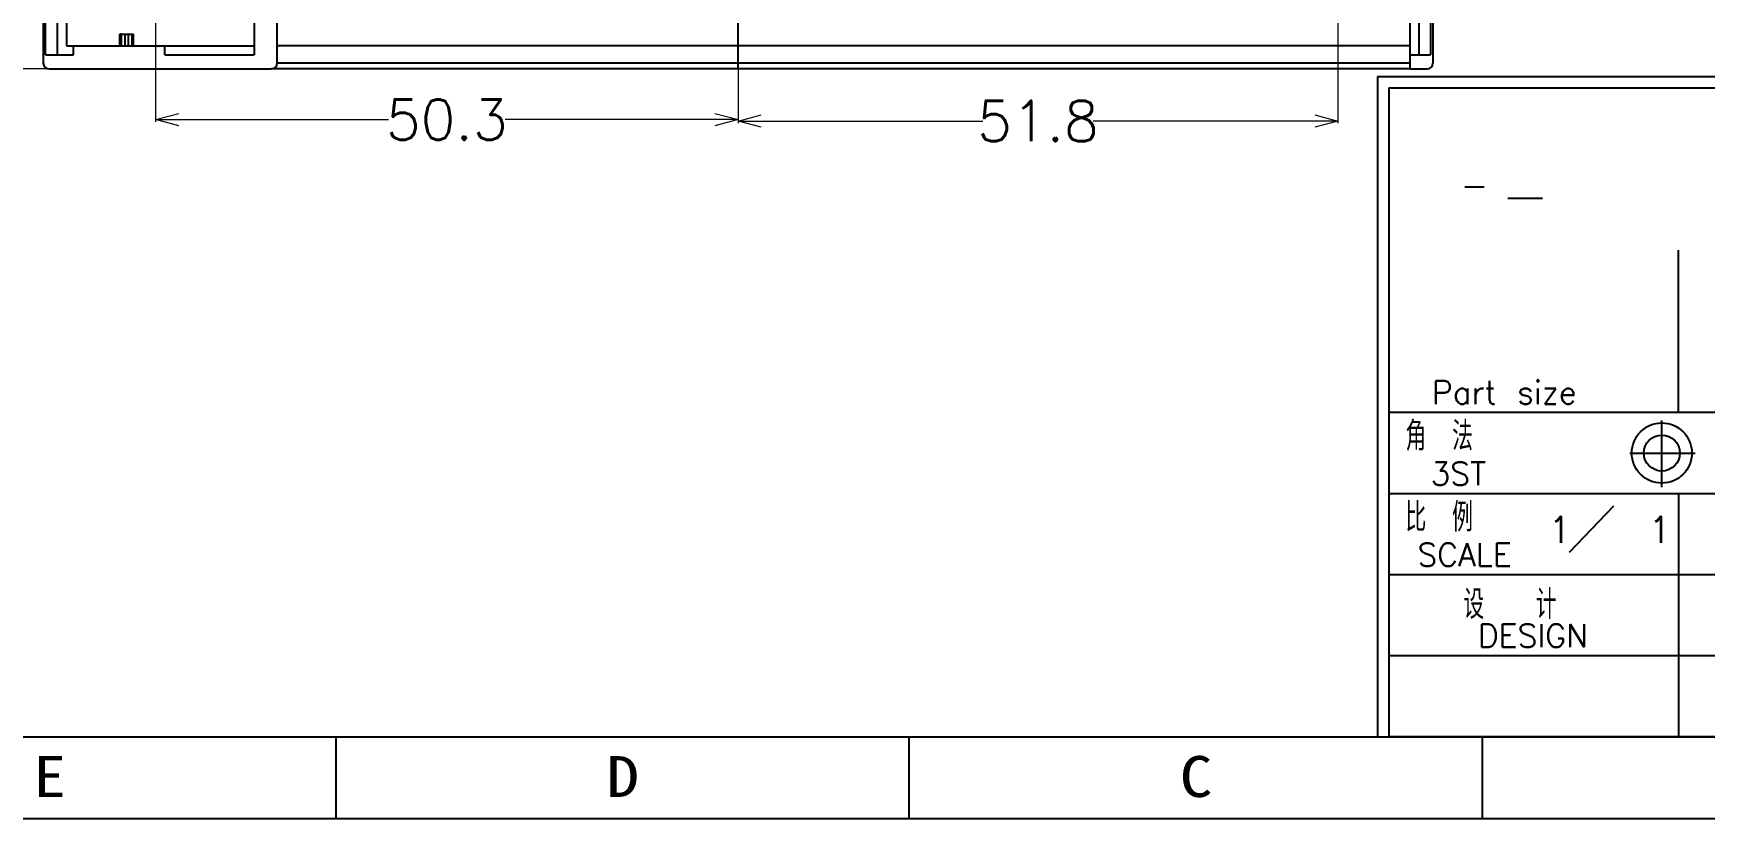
# Model space of a CAD drawing. Header units: millimetres. Extents: x 962 to 1853, y 401 to 821.
# Drawn here: x 1035.2 to 1179.5, y 400.8 to 468.6 of the extents above; entities that cross this region are included whole.
import ezdxf
from ezdxf.enums import TextEntityAlignment as Align
from ezdxf.lldxf.tags import DXFTag

# ---------------------------------------------------------------- set-up
doc = ezdxf.new("R2010")
doc.units = ezdxf.units.MM
doc.layers.add('5', color=7, linetype='Continuous', true_color=0xffffff)
doc.layers.add('8', color=7, linetype='Continuous', true_color=0xffffff)
for name, color, linetype in [('CENTER', 1, 'CENTER'), ('DIM', 4, 'Continuous'), ('text', 4, 'Continuous')]:
    doc.layers.add(name, color=color, linetype=linetype)
doc.styles.get("Standard").update_dxf_attribs({"font": 'txt', "bigfont": 'gbcbig.shx'})
doc.styles.add('TEXTSTYLE_0', font='txt', dxfattribs={"width": 0.8})
doc.styles.add('TXT', font='txt.shx', dxfattribs={"bigfont": 'gbcbig.shx'})
tags = doc.linetypes.add('CENTER', pattern=[2, 1.25, -0.25, 0.25, -0.25]).pattern_tags.tags
tags[10:11] = [DXFTag(74, 4), DXFTag(75, 0), DXFTag(340, '0'), DXFTag(46, 0.0), DXFTag(50, 0.0), DXFTag(44, 0.0), DXFTag(45, 0.0)]
tags[8:9] = [DXFTag(74, 4), DXFTag(75, 0), DXFTag(340, '0'), DXFTag(46, 0.0), DXFTag(50, 0.0), DXFTag(44, 0.0), DXFTag(45, 0.0)]
tags[6:7] = [DXFTag(74, 4), DXFTag(75, 0), DXFTag(340, '0'), DXFTag(46, 0.0), DXFTag(50, 0.0), DXFTag(44, 0.0), DXFTag(45, 0.0)]
tags[4:5] = [DXFTag(74, 4), DXFTag(75, 0), DXFTag(340, '0'), DXFTag(46, 0.0), DXFTag(50, 0.0), DXFTag(44, 0.0), DXFTag(45, 0.0)]
doc.dimstyles.get("Standard").update_dxf_attribs({"dimtxt": 3.5, "dimasz": 2, "dimexe": 0.18, "dimexo": 0.0625, "dimgap": 0.09, "dimtad": 0, "dimdsep": 46, "dimtxsty": 'Standard', "dimblk": 'OPEN30', "dimcen": 0.09, "dimclrd": 3, "dimclre": 3, "dimclrt": 6, "dimazin": 2, "dimtfac": 1, "dimtofl": 0, "dimtmove": 0, "dimatfit": 3, "dimldrblk": 'OPEN30', "dimfxl": 1, "dimtolj": 1, "dimtzin": 0, "dimlwd": 0, "dimlwe": 0, "dimarcsym": 0})

# ---------------------------------------------------------------- blocks, each defined once
blk = doc.blocks.new('_Open30')
at = {"color": 0, "linetype": 'ByBlock', "lineweight": -2}
for p, q in [((-1, 0.268), (0, 0)), ((0, 0), (-1, -0.268)), ((0, 0), (-1, 0))]:
    blk.add_line(p, q, dxfattribs=at)
blk = doc.blocks.new('*D115')
at = {"color": 3, "lineweight": 0}
for p, q in [((1040.1, 545.51), (1018.83, 545.51)), ((1019.01, 543.51), (1019.01, 509.38)), ((1019.01, 467.51), (1019.01, 503.95)), ((1040.1, 465.51), (1018.83, 465.51))]:
    blk.add_line(p, q, dxfattribs=at)
at = {"layer": 'Defpoints', "color": 0}
for p in [(1040.17, 545.51), (1019.01, 465.51), (1040.17, 465.51)]:
    blk.add_point(p, dxfattribs=at)
at = {"color": 3, "lineweight": 0, "xscale": 2, "yscale": 2, "zscale": 2}
for p, rotation in [((1019.01, 545.51), 90), ((1019.01, 465.51), 270)]:
    blk.add_blockref('_Open30', p, dxfattribs=dict(at, rotation=rotation))
at = {"color": 6, "insert": (1019.01, 506.66), "char_height": 3.5, "attachment_point": 5, "rotation": 90}
blk.add_mtext('\\A1;80', dxfattribs=at)
blk = doc.blocks.new('*D117')
at = {"color": 3, "lineweight": 0}
for p, q in [((1147.87, 496.02), (1147.87, 460.83)), ((1096.07, 490.12), (1096.07, 460.83)), ((1098.07, 461.01), (1117.22, 461.01)), ((1145.87, 461.01), (1126.73, 461.01))]:
    blk.add_line(p, q, dxfattribs=at)
at = {"layer": 'Defpoints', "color": 0}
for p in [(1147.87, 496.09), (1096.07, 490.18), (1096.07, 461.01)]:
    blk.add_point(p, dxfattribs=at)
at = {"color": 3, "lineweight": 0, "xscale": 2, "yscale": 2, "zscale": 2, "rotation": 180}
blk.add_blockref('_Open30', (1096.07, 461.01), dxfattribs=at)
at = {"color": 3, "lineweight": 0, "xscale": 2, "yscale": 2, "zscale": 2}
blk.add_blockref('_Open30', (1147.87, 461.01), dxfattribs=at)
at = {"color": 6, "insert": (1121.97, 461.01), "char_height": 3.5, "attachment_point": 5}
blk.add_mtext('\\A1;51.8', dxfattribs=at)
blk = doc.blocks.new('*D124')
at = {"color": 3, "lineweight": 0}
for p, q in [((1045.77, 500.2), (1045.77, 460.95)), ((1096.07, 474.32), (1096.07, 460.95)), ((1047.77, 461.13), (1065.88, 461.13)), ((1094.07, 461.13), (1075.97, 461.13))]:
    blk.add_line(p, q, dxfattribs=at)
at = {"layer": 'Defpoints', "color": 0}
for p in [(1045.77, 500.27), (1096.07, 474.38), (1096.07, 461.13)]:
    blk.add_point(p, dxfattribs=at)
at = {"color": 3, "lineweight": 0, "xscale": 2, "yscale": 2, "zscale": 2, "rotation": 180}
blk.add_blockref('_Open30', (1045.77, 461.13), dxfattribs=at)
at = {"color": 3, "lineweight": 0, "xscale": 2, "yscale": 2, "zscale": 2}
blk.add_blockref('_Open30', (1096.07, 461.13), dxfattribs=at)
at = {"color": 6, "insert": (1070.92, 461.13), "char_height": 3.5, "attachment_point": 5}
blk.add_mtext('\\A1;50.3', dxfattribs=at)
blk = doc.blocks.new('44aa')
at = {"color": 7, "linetype": 'Continuous'}
for p, q in [((-289.93, 7.07), (-7.07, 7.07)), ((-198, 0), (-198, 7.07)), ((-148.5, 0), (-148.5, 7.07)), ((-99, 0), (-99, 7.07)), ((-297, 0), (0, 0))]:
    blk.add_line(p, q, dxfattribs=at)
at = {"color": 2, "linetype": 'Continuous', "style": 'TEXTSTYLE_0', "width": 1.2}
for s, p, p2 in [('E', (-224.15, 1.86), (-221.32, 1.86)), ('D', (-174.65, 1.86), (-171.82, 1.86)), ('C', (-125.15, 1.86), (-122.32, 1.86))]:
    blk.add_text(s, height=3.54, dxfattribs=at).set_placement(p, p2, align=Align.FIT)
blk = doc.blocks.new('SUN_6HWZ35TKUHLG5E9ZFKZ2V2VAJLS')
blk.add_blockref('44aa', (0, 0))

msp = doc.modelspace()

# ---------------------------------------------------------------- linework, layer by layer
for p, q in [((1151.281, 464.862), (1252.281, 464.862)), ((1151.281, 464.862), (1151.281, 407.862)), ((1152.281, 463.862), (1152.281, 407.862)), ((1152.281, 463.862), (1252.281, 463.862)), ((1177.281, 435.862), (1177.281, 449.862)), ((1152.281, 435.862), (1252.281, 435.862)), ((1152.281, 428.862), (1252.281, 428.862)), ((1177.281, 428.862), (1177.281, 407.862)), ((1152.281, 421.862), (1252.281, 421.862)), ((1152.281, 414.862), (1252.281, 414.862)), ((1152.281, 407.862), (1252.281, 407.862))]:
    msp.add_line(p, q)
at = {"color": 5}
for radius in [2.598, 1.555]:
    msp.add_circle((1175.845, 432.346), radius, dxfattribs=at)
at = {"layer": '5', "color": 23}
for p, q in [((1154.073, 467.513), (1056.273, 467.513)), ((1154.072, 465.513), (1055.774, 465.513)), ((1154.072, 466.013), (1056.274, 466.013))]:
    msp.add_line(p, q, dxfattribs=at)
at = {"layer": '8', "color": 1, "linetype": 'CENTER', "ltscale": 8.128}
msp.add_line((1096.073, 465.513), (1096.073, 545.513), dxfattribs=at)
at = {"layer": '8', "color": 163}
for p, q in [((1036.073, 545.013), (1036.073, 466.013)), ((1036.273, 466.713), (1036.273, 544.313)), ((1037.273, 544.313), (1037.273, 466.713)), ((1154.873, 466.713), (1154.873, 544.313)), ((1155.873, 544.313), (1155.873, 466.713)), ((1156.073, 545.013), (1156.073, 466.013)), ((1038.073, 481.113), (1038.073, 467.513)), ((1054.273, 481.113), (1054.273, 466.713)), ((1056.273, 466.013), (1056.273, 481.113)), ((1154.073, 481.113), (1154.073, 466.713)), ((1042.673, 467.513), (1042.673, 468.513)), ((1042.816, 468.513), (1042.673, 468.513)), ((1042.817, 467.513), (1042.816, 468.513)), ((1042.816, 468.513), (1043.116, 468.513)), ((1043.116, 468.513), (1043.117, 467.513)), ((1043.116, 468.513), (1043.431, 468.513)), ((1043.43, 467.513), (1043.431, 468.513)), ((1043.431, 468.513), (1043.731, 468.513)), ((1043.731, 468.513), (1043.73, 467.513)), ((1043.731, 468.513), (1043.873, 468.513)), ((1043.873, 467.513), (1043.873, 468.513)), ((1036.273, 466.713), (1038.673, 466.713)), ((1038.073, 467.513), (1038.673, 467.513)), ((1038.673, 466.713), (1038.673, 467.513)), ((1038.673, 467.513), (1046.573, 467.513)), ((1046.573, 466.713), (1046.573, 467.513)), ((1046.573, 467.513), (1054.273, 467.513)), ((1046.573, 466.713), (1054.273, 466.713)), ((1154.073, 466.713), (1155.873, 466.713)), ((1154.073, 466.713), (1154.073, 465.513)), ((1036.573, 465.513), (1055.773, 465.513)), ((1154.073, 465.513), (1155.573, 465.513))]:
    msp.add_line(p, q, dxfattribs=at)
for centre, start, end in [((1036.573, 466.013), 180, 270), ((1055.773, 466.013), 270, 0), ((1155.573, 466.013), 270, 0)]:
    msp.add_arc(centre, 0.5, start, end, dxfattribs=at)
at = {"layer": 'CENTER'}
for p, q in [((1175.845, 429.414), (1175.845, 435.167)), ((1173.087, 432.346), (1178.709, 432.346))]:
    msp.add_line(p, q, dxfattribs=at)
at = {"layer": 'DIM'}
for p, q in [((1158.831, 455.332), (1160.491, 455.332)), ((1165.55, 454.332), (1162.535, 454.332))]:
    msp.add_line(p, q, dxfattribs=at)
at = {"layer": 'text'}
msp.add_line((1171.68, 427.75), (1167.837, 423.774), dxfattribs=at)

# ---------------------------------------------------------------- block references
msp.add_blockref('SUN_6HWZ35TKUHLG5E9ZFKZ2V2VAJLS', (1259.352, 400.79))

# ---------------------------------------------------------------- texts
at = {"color": 3, "style": 'TXT'}
for s, height, p in [('Part size', 2, (1155.988, 436.579)), ('角 法', 2.5, (1153.702, 432.559)), ('3ST', 2, (1155.863, 429.573)), ('比 例', 2.5, (1153.702, 425.559)), ('SCALE', 2, (1154.736, 422.573)), ('DESIGN', 2, (1159.954, 415.582))]:
    msp.add_text(s, height=height, dxfattribs=at).set_placement(p)
at = {"color": 3, "linetype": 'Continuous', "style": 'TXT'}
msp.add_text('设  计', height=2.5, dxfattribs=at).set_placement((1158.702, 418.026))
at = {"layer": 'text', "style": 'TXT'}
msp.add_text('1   1', height=2.25, dxfattribs=at).set_placement((1166.068, 424.608))

# ---------------------------------------------------------------- dimensions: what is measured, and where the dimension line sits
dim = msp.add_linear_dim(base=(1019.006, 465.513), p1=(1040.165, 545.513), p2=(1040.165, 465.513), angle=90, dimstyle='Standard')
dim.commit()
dim.dimension.update_dxf_attribs({"geometry": '*D115', "text_midpoint": (1019.006, 506.664), "dimtype": 160})
for base, p1, p2, picture, middle in [((1096.073, 461.132), (1045.773, 500.265), (1096.073, 474.38), '*D124', (1070.923, 461.132)), ((1096.073, 461.01), (1147.873, 496.086), (1096.073, 490.184), '*D117', (1121.973, 461.01))]:
    dim = msp.add_linear_dim(base=base, p1=p1, p2=p2, dimstyle='Standard')
    dim.commit()
    dim.dimension.update_dxf_attribs({"geometry": picture, "text_midpoint": middle, "dimtype": 160})

doc.saveas('drawing.dxf')
